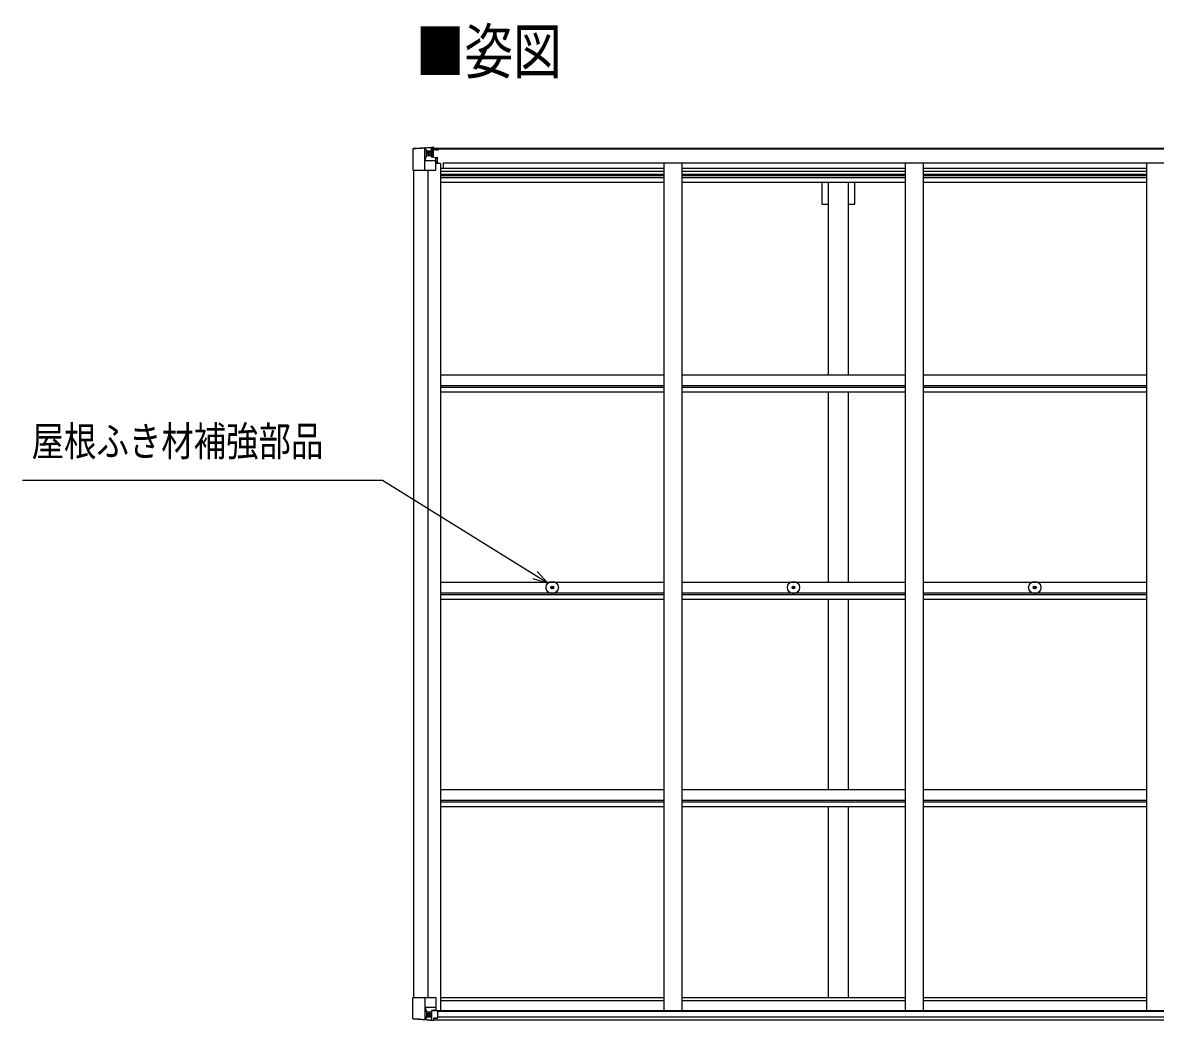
# Model space of a CAD drawing. Units: millimetres, scale not verified. Extents: x -10512 to 10512, y -7425 to 7425.
# Drawn here: x -4518 to -1372, y 799 to 3571 of the extents above; entities that cross this region are included whole.
import ezdxf
from ezdxf.enums import TextEntityAlignment as Align

# ---------------------------------------------------------------- set-up
doc = ezdxf.new("R2010")
doc.units = ezdxf.units.MM
doc.header["$LTSCALE"] = 40
for name, color, linetype in [('0-2_USER1', 3, 'Continuous'), ('0-4_YKK_13', 4, 'Continuous'), ('0-5_YKK_A1', 4, 'Continuous'), ('0-6_YKK_D', 6, 'Continuous')]:
    doc.layers.add(name, color=color, linetype=linetype)
doc.styles.add('ＭＳ ゴシック', font='')
doc.styles.get('ＭＳ ゴシック').set_extended_font_data('MS Gothic')

msp = doc.modelspace()

# ---------------------------------------------------------------- linework, layer by layer
at = {"layer": '0-4_YKK_13'}
for p, q in [((-3434.45, 3220.21), (-3434.45, 3220.18)), ((-3433.51, 3221.22), (-3433.51, 3221.22)), ((-3433.51, 3221.17), (-3433.51, 3221.21)), ((-3394.54, 3223.68), (-3432.47, 3221.13)), ((-3401.61, 3222.24), (-3401.61, 3222.17)), ((-3401.61, 3161.58), (-3401.61, 3222.17)), ((-3397.64, 3218.79), (-3400.37, 3222.46)), ((-3396.78, 3215.29), (-3394.45, 3215.34)), ((-3396.78, 3201.81), (-3396.78, 3215.29)), ((-3382.45, 3224.47), (-3394.45, 3223.69)), ((-3394.45, 3215.34), (-3382.45, 3215.34)), ((-3383.45, 3215.34), (-3382.45, 3215.34)), ((-3375.95, 3224.98), (-3382.45, 3224.58)), ((-3382.45, 3198.49), (-3382.45, 3224.58)), ((-3382.45, 3223.7), (-3375.95, 3224.1)), ((-3380.95, 3218.88), (-3382.45, 3218.88)), ((-3380.95, 3215.34), (-3382.45, 3215.34)), ((-3375.95, 3223.17), (-3380.95, 3223.08)), ((-3380.45, 3218.52), (-3380.95, 3218.52)), ((-3376.95, 3213.59), (-3380.95, 3213.59)), ((-3380.84, 3217.22), (-3376.95, 3217.22)), ((-3380.46, 3217.42), (-3380.46, 3217.59)), ((-3380.46, 3217.59), (-3380.45, 3217.59)), ((-3380.45, 3219.54), (-3380.45, 3217.59)), ((-3372.45, 3219.54), (-3380.45, 3219.54)), ((-3372.45, 3219.52), (-3380.45, 3219.52)), ((-3370.45, 3217.67), (-3380.45, 3217.59)), ((-3376.95, 3197.48), (-3376.95, 3217.45)), ((-3375.95, 3224.1), (-3375.95, 3224.98)), ((-3375.95, 3223.58), (-3375.95, 3224.1)), ((-3375.95, 3223.58), (-3375.95, 3223.17)), ((-3375.95, 3223.17), (-3375.95, 3222.35)), ((-3370.95, 3222.78), (-3370.95, 3222.35)), ((-3370.65, 3222.78), (-3370.95, 3222.78)), ((-3370.65, 3222.78), (-3368.96, 3222.35)), ((-3370.45, 3219.28), (-3365.45, 3219.28)), ((-3370.45, 3217.67), (-3370.45, 3219.28)), ((-3365.45, 3220.21), (-3365.45, 3219.28)), ((-3365.45, 3219.28), (-3364.45, 3219.28)), ((-3364.45, 3219.28), (-3364.45, 3220.21)), ((-3364.45, 3219.28), (-3364.45, 3217.72)), ((-3364.45, 3217.6), (-3364.45, 3217.72)), ((-3401.06, 3188.46), (-3396.92, 3200.55)), ((-3401.06, 3188.46), (-3394.45, 3188.25)), ((-3394.45, 3201.78), (-3396.78, 3201.81)), ((-3394.45, 3201.78), (-3382.45, 3201.78)), ((-3394.45, 3201.78), (-3394.45, 3201.78)), ((-3394.45, 3188.25), (-3370.45, 3188.25)), ((-3388.97, 3208.14), (-3388.97, 3207.18)), ((-3380.95, 3201.78), (-3382.45, 3201.78)), ((-3381.62, 3198.23), (-3371.28, 3196.57)), ((-3381.62, 3197.59), (-3381.62, 3198.23)), ((-3371.28, 3195.94), (-3381.62, 3197.59)), ((-3376.95, 3205.38), (-3380.95, 3205.38)), ((-3371.28, 3196.57), (-3371.28, 3195.94)), ((-3371, 3196.5), (-3366.95, 3196.46)), ((-3370.45, 3162.58), (-3370.45, 3195.68)), ((-3365.95, 3184.58), (-3370.45, 3184.58)), ((-3365.95, 3196.45), (-3366.95, 3196.46)), ((-3366.95, 3194.73), (-3365.95, 3194.73)), ((-3365.95, 3180.24), (-3365.95, 3196.45)), ((-3401.61, 3161.58), (-3371.45, 3161.58)), ((-3049.71, 2001.98), (-3048.6, 2002)), ((-3049.71, 2000.98), (-3048.6, 2000.96)), ((-3048.6, 2002), (-3048.09, 2002.1)), ((-3048.6, 2000.96), (-3048.09, 2000.86)), ((-3047.99, 2002.62), (-3048.09, 2002.1)), ((-3047.99, 2000.35), (-3048.09, 2000.86)), ((-3047.97, 2003.73), (-3047.99, 2002.62)), ((-3047.97, 1999.24), (-3047.99, 2000.35)), ((-3046.97, 2003.73), (-3046.95, 2002.62)), ((-3046.97, 1999.24), (-3046.95, 2000.35)), ((-3046.95, 2002.62), (-3046.85, 2002.1)), ((-3046.95, 2000.35), (-3046.85, 2000.86)), ((-3046.33, 2002), (-3046.85, 2002.1)), ((-3046.33, 2000.96), (-3046.85, 2000.86)), ((-3045.22, 2001.98), (-3046.33, 2002)), ((-3045.22, 2000.98), (-3046.33, 2000.96)), ((-2379.71, 2001.98), (-2378.6, 2002)), ((-2379.71, 2000.98), (-2378.6, 2000.96)), ((-2378.6, 2002), (-2378.09, 2002.1)), ((-2378.6, 2000.96), (-2378.09, 2000.86)), ((-2377.99, 2002.62), (-2378.09, 2002.1)), ((-2377.99, 2000.35), (-2378.09, 2000.86)), ((-2377.97, 2003.73), (-2377.99, 2002.62)), ((-2377.97, 1999.24), (-2377.99, 2000.35)), ((-2376.97, 2003.73), (-2376.95, 2002.62)), ((-2376.97, 1999.24), (-2376.95, 2000.35)), ((-2376.95, 2002.62), (-2376.85, 2002.1)), ((-2376.95, 2000.35), (-2376.85, 2000.86)), ((-2376.33, 2002), (-2376.85, 2002.1)), ((-2376.33, 2000.96), (-2376.85, 2000.86)), ((-2375.22, 2001.98), (-2376.33, 2002)), ((-2375.22, 2000.98), (-2376.33, 2000.96)), ((-1709.71, 2001.98), (-1708.6, 2002)), ((-1709.71, 2000.98), (-1708.6, 2000.96)), ((-1708.6, 2002), (-1708.09, 2002.1)), ((-1708.6, 2000.96), (-1708.09, 2000.86)), ((-1707.99, 2002.62), (-1708.09, 2002.1)), ((-1707.99, 2000.35), (-1708.09, 2000.86)), ((-1707.97, 2003.73), (-1707.99, 2002.62)), ((-1707.97, 1999.24), (-1707.99, 2000.35)), ((-1706.97, 2003.73), (-1706.95, 2002.62)), ((-1706.97, 1999.24), (-1706.95, 2000.35)), ((-1706.95, 2002.62), (-1706.85, 2002.1)), ((-1706.95, 2000.35), (-1706.85, 2000.86)), ((-1706.33, 2002), (-1706.85, 2002.1)), ((-1706.33, 2000.96), (-1706.85, 2000.86)), ((-1705.22, 2001.98), (-1706.33, 2002)), ((-1705.22, 2000.98), (-1706.33, 2000.96)), ((-3434.45, 862.28), (-3371.45, 862.28)), ((-3434.45, 803.9), (-3434.45, 862.28)), ((-3401.61, 862.28), (-3401.61, 801.69)), ((-3370.45, 861.28), (-3370.45, 828.18)), ((-3401.06, 835.39), (-3394.45, 835.61)), ((-3401.06, 835.39), (-3396.92, 823.31)), ((-3394.45, 822.08), (-3396.78, 822.05)), ((-3396.78, 822.05), (-3396.78, 808.57)), ((-3394.45, 835.61), (-3370.45, 835.61)), ((-3394.45, 822.08), (-3394.45, 822.08)), ((-3382.45, 822.08), (-3394.45, 822.08)), ((-3382.45, 826.06), (-3375.95, 826.06)), ((-3382.45, 826.06), (-3382.45, 799.28)), ((-3371.28, 827.92), (-3381.62, 826.27)), ((-3381.62, 826.27), (-3381.62, 826.06)), ((-3378.93, 826.06), (-3371.28, 827.29)), ((-3375.95, 826.06), (-3366.95, 826.03)), ((-3371.28, 827.29), (-3371.28, 827.92)), ((-3365.95, 825.12), (-3365.95, 804.97)), ((-3433.51, 802.94), (-3433.51, 802.89)), ((-3394.54, 800.18), (-3432.46, 802.98)), ((-3401.61, 801.62), (-3401.61, 801.69)), ((-3397.64, 805.07), (-3400.37, 801.4)), ((-3396.78, 808.57), (-3394.45, 808.52)), ((-3394.45, 808.52), (-3382.45, 808.52)), ((-3382.45, 799.39), (-3394.45, 800.17)), ((-3389.93, 815.72), (-3389.93, 816.68)), ((-3375.95, 798.88), (-3375.95, 804.82)), ((-3366.95, 804.25), (-3375.95, 804.2))]:
    msp.add_line(p, q, dxfattribs=at)
for points in [[(-3434.45, 3220.18), (-3434.45, 3161.58), (-3401.61, 3161.58)], [(-3433.51, 3221.22), (-3394.45, 3223.85), (-3382.45, 3224.58)], [(-3390.89, 3209.1), (-3391.85, 3209.1), (-3391.85, 3210.06), (-3390.89, 3210.06)], [(-3389.93, 3211.02), (-3389.93, 3211.98), (-3388.97, 3211.98), (-3388.97, 3211.02)], [(-3388.01, 3210.06), (-3387.05, 3210.06), (-3387.05, 3209.1), (-3388.01, 3209.1)], [(-3375.95, 3223.58), (-3380.95, 3223.58), (-3380.95, 3198.12)], [(-3365.45, 3217.55), (-3380.45, 3217.42), (-3380.46, 3217.42)], [(-3380.45, 3218.52), (-3372.45, 3218.52), (-3372.45, 3220.21)], [(-3370.45, 3217.67), (-3370.45, 3217.66), (-3364.45, 3217.72)], [(-3388.97, 3207.18), (-3389.93, 3207.18), (-3389.93, 3208.14)], [(-3366.95, 3196.46), (-3366.95, 3194.73), (-3370.45, 3194.71)], [(-3433.51, 802.89), (-3394.45, 800.01), (-3375.95, 798.88)], [(-3390.89, 813.8), (-3391.85, 813.8), (-3391.85, 814.76), (-3390.89, 814.76)], [(-3389.93, 816.68), (-3388.97, 816.68), (-3388.97, 815.72)], [(-3388.97, 812.84), (-3388.97, 811.88), (-3389.93, 811.88), (-3389.93, 812.84)], [(-3388.01, 814.76), (-3387.05, 814.76), (-3387.05, 813.8), (-3388.01, 813.8)], [(-3365.95, 804.97), (-3365.96, 804.86), (-3375.95, 804.82)]]:
    msp.add_lwpolyline(points, dxfattribs=at)
for centre, radius in [((-3389.45, 3209.58), 5.3), ((-3047.47, 2001.48), 17), ((-2377.47, 2001.48), 17), ((-1707.47, 2001.48), 17), ((-3047.47, 2001.48), 4), ((-2377.47, 2001.48), 4), ((-1707.47, 2001.48), 4), ((-3389.45, 814.28), 5.3)]:
    msp.add_circle(centre, radius, dxfattribs=at)
for centre, radius, start, end in [((-3433.45, 3220.22), 1, 93.50017, 180.00079), ((-3433.45, 3220.21), 0.999, 93.4424, 179.95083), ((-3433.45, 3220.17), 0.999, 93.4424, 179.95083), ((-3919.87, 10620), 7414.9, 273.76893, 274.01132), ((-3400.32, 3222.29), 1.28, 131.17831, 182.45895), ((-3390.89, 3211.02), 0.96, 270, 0), ((-3390.89, 3208.14), 0.96, 0, 90), ((-3388.01, 3211.02), 0.96, 180, 270), ((-3388.01, 3208.14), 0.96, 90, 180), ((-3380.45, 3220.04), 0.5, 179.99802, 269.99691), ((-3380.45, 3220.02), 0.5, 180.00109, 270.00109), ((-3380.45, 3217.09), 0.5, 90.52895, 180.04464), ((-3380.44, 3216.91), 0.513, 91.88028, 181.04707), ((-3365.31, 3225.24), 7.69, 268.96999, 276.43426), ((-3381.51, 3199.16), 0.937, 182.32209, 263.26766), ((-3381.51, 3198.52), 0.937, 182.32209, 263.26766), ((-3371.39, 3195.64), 0.937, 2.32209, 83.26766), ((-3371.39, 3195.01), 0.937, 2.32209, 83.26766), ((-3371.45, 3162.58), 1, 270, 0), ((-3047.47, 2001.48), 2.3, 167.44414, 192.55586), ((-3047.47, 2001.48), 2.3, 77.44414, 102.55586), ((-3047.47, 2001.48), 2.3, 257.44414, 282.55586), ((-3047.47, 2001.48), 2.3, 347.44414, 12.55586), ((-2377.47, 2001.48), 2.3, 167.44414, 192.55586), ((-2377.47, 2001.48), 2.3, 77.44414, 102.55586), ((-2377.47, 2001.48), 2.3, 257.44414, 282.55586), ((-2377.47, 2001.48), 2.3, 347.44414, 12.55586), ((-1707.47, 2001.48), 2.3, 167.44414, 192.55586), ((-1707.47, 2001.48), 2.3, 77.44414, 102.55586), ((-1707.47, 2001.48), 2.3, 257.44414, 282.55586), ((-1707.47, 2001.48), 2.3, 347.44414, 12.55586), ((-3371.45, 861.28), 1, 0, 90), ((-3381.51, 825.34), 0.937, 96.73234, 129.06602), ((-3371.39, 828.85), 0.937, 276.73234, 357.67791), ((-3371.39, 828.22), 0.937, 276.73234, 357.67791), ((-3433.45, 803.94), 0.999, 180.04917, 266.5576), ((-3433.45, 803.9), 0.999, 180.04917, 266.5576), ((-3433.45, 803.89), 1, 179.99921, 266.49983), ((-3979.22, -6600.24), 7423.38, 85.53388, 85.77613), ((-3400.32, 801.57), 1.28, 177.54105, 228.82169), ((-3390.89, 815.72), 0.96, 270, 0), ((-3390.89, 812.84), 0.96, 0, 90), ((-3388.01, 815.72), 0.96, 180, 270), ((-3388.01, 812.84), 0.96, 90, 180)]:
    msp.add_arc(centre, radius, start, end, dxfattribs=at)
for centre, major_axis, ratio, start_param, end_param in [((-3232.51, 3233.53), (201, 12.36), 0.060933, 3.1373463, 3.1378449), ((-3431.51, 3221.29), (2, 0.12), 0.060933, 3.1378449, 4.2119296), ((-3401.32, 3220.28), (-0.02, 3), 0.466854, 5.5234897, 6.1575023), ((-3399.65, 3215.2), (0.03, 5), 0.573921, 4.7320603, 5.5159136), ((-3476.2, 3215.34), (81.75, 0), 0.061163, 0, 0.0007725), ((-3400.34, 3190.81), (0.85, 2.32), 0.403757, 2.3087461, 3.2744049), ((-3398.19, 3201.83), (0, 3), 0.468246, 4.2703918, 4.7058971), ((-3400.34, 833.05), (0.85, -2.32), 0.403757, 3.0087805, 3.9744392), ((-3398.19, 822.02), (0, -3), 0.468246, 1.5772882, 2.0127935), ((-3366.95, 825.12), (1, -0.021), 0.906239, 0.0187047, 1.589501), ((-3431.51, 802.82), (2, -0.12), 0.060933, 2.0712557, 3.1453404), ((-3232.51, 790.58), (201, -12.36), 0.060933, 3.1453404, 3.145839), ((-3401.32, 803.58), (-0.02, -3), 0.466854, 0.125683, 0.7596956), ((-3399.65, 808.65), (0.03, -5), 0.573921, 0.7672717, 1.551125), ((-3476.2, 808.52), (81.75, 0), 0.061163, 6.2824128, 6.2831853), ((-3366.95, 804.96), (1, 0.012), 0.707053, 4.7036637, 6.124411)]:
    msp.add_ellipse(centre, major_axis=major_axis, ratio=ratio, start_param=start_param, end_param=end_param, dxfattribs=at)
at = {"layer": '0-5_YKK_A1'}
for p, q in [((-3380.95, 3222.35), (1976.05, 3222.35)), ((-3380.95, 3220.21), (1976.05, 3220.21)), ((-3357.45, 3180.24), (-3370.45, 3180.24)), ((-3357.45, 3180.24), (-3357.45, 826.26)), ((-3349.95, 3166.55), (-3349.95, 3182.07)), ((-3349.95, 3182.07), (1945.05, 3182.07)), ((-2737.45, 3182.05), (-2737.45, 826.26)), ((-2687.45, 3182.05), (-2687.45, 826.26)), ((-2067.45, 3182.05), (-2067.45, 826.26)), ((-2017.45, 3182.05), (-2017.45, 826.26)), ((-1397.45, 3182.05), (-1397.45, 826.26)), ((-3432.45, 3161.58), (-3432.45, 862.28)), ((-3392.75, 3161.58), (-3392.75, 862.28)), ((-3357.45, 3166.55), (-2737.45, 3166.55)), ((-3357.45, 3158.16), (-2737.45, 3158.16)), ((-3357.45, 3149.96), (-2737.45, 3149.96)), ((-3357.45, 3146.03), (-2737.45, 3146.03)), ((-2687.45, 3166.55), (-2067.45, 3166.55)), ((-2687.45, 3158.16), (-2067.45, 3158.16)), ((-2687.45, 3149.96), (-2067.45, 3149.96)), ((-2687.45, 3146.03), (-2067.45, 3146.03)), ((-2017.45, 3166.55), (-1397.45, 3166.55)), ((-2017.45, 3158.16), (-1397.45, 3158.16)), ((-2017.45, 3149.96), (-1397.45, 3149.96)), ((-2017.45, 3146.03), (-1397.45, 3146.03)), ((-3357.45, 3140.95), (-2737.45, 3140.95)), ((-3357.45, 3127.94), (-2737.45, 3127.94)), ((-2687.45, 3140.95), (-2067.45, 3140.95)), ((-2687.45, 3127.94), (-2067.45, 3127.94)), ((-2297.65, 3066.35), (-2297.65, 3127.94)), ((-2279.95, 2592.21), (-2279.95, 3127.94)), ((-2224.95, 2592.21), (-2224.95, 3127.94)), ((-2207.25, 3066.35), (-2207.25, 3127.94)), ((-2017.45, 3140.95), (-1397.45, 3140.95)), ((-2017.45, 3127.94), (-1397.45, 3127.94)), ((-2297.65, 3066.35), (-2279.95, 3066.35)), ((-2224.95, 3066.35), (-2207.25, 3066.35)), ((-3357.45, 2592.21), (-2737.48, 2592.21)), ((-2687.45, 2592.21), (-2067.48, 2592.21)), ((-2017.45, 2592.21), (-1397.48, 2592.21)), ((-3357.45, 2562.47), (-2737.48, 2562.47)), ((-3357.45, 2557.92), (-2737.48, 2557.92)), ((-2687.45, 2562.47), (-2067.48, 2562.47)), ((-2687.45, 2557.92), (-2067.48, 2557.92)), ((-2017.45, 2562.47), (-1397.48, 2562.47)), ((-2017.45, 2557.92), (-1397.48, 2557.92)), ((-3357.45, 2544.91), (-2737.48, 2544.91)), ((-2687.45, 2544.91), (-2067.48, 2544.91)), ((-2279.95, 2016), (-2279.95, 2544.91)), ((-2224.95, 2016), (-2224.95, 2544.91)), ((-2017.45, 2544.91), (-1397.48, 2544.91)), ((-3357.45, 2016.13), (-2737.48, 2016.13)), ((-2687.45, 2016.13), (-2067.48, 2016.13)), ((-2017.45, 2016.13), (-1397.48, 2016.13)), ((-3357.45, 1986.39), (-2737.48, 1986.39)), ((-2687.45, 1986.39), (-2067.48, 1986.39)), ((-2017.45, 1986.39), (-1397.48, 1986.39)), ((-3357.45, 1981.85), (-2737.48, 1981.85)), ((-3357.45, 1968.83), (-2737.48, 1968.83)), ((-2687.45, 1981.85), (-2067.48, 1981.85)), ((-2687.45, 1968.83), (-2067.48, 1968.83)), ((-2279.95, 1439.93), (-2279.95, 1967.64)), ((-2224.95, 1439.93), (-2224.95, 1967.64)), ((-2017.45, 1981.85), (-1397.48, 1981.85)), ((-2017.45, 1968.83), (-1397.48, 1968.83)), ((-3357.45, 1440.05), (-2737.48, 1440.05)), ((-2687.45, 1440.05), (-2067.48, 1440.05)), ((-2017.45, 1440.05), (-1397.48, 1440.05)), ((-3357.45, 1410.32), (-2737.48, 1410.32)), ((-3357.45, 1405.77), (-2737.48, 1405.77)), ((-3357.45, 1392.76), (-2737.48, 1392.76)), ((-2687.45, 1410.32), (-2067.48, 1410.32)), ((-2687.45, 1405.77), (-2067.48, 1405.77)), ((-2687.45, 1392.76), (-2067.48, 1392.76)), ((-2279.95, 862.43), (-2279.95, 1391.56)), ((-2224.95, 862.43), (-2224.95, 1391.56)), ((-2017.45, 1410.32), (-1397.48, 1410.32)), ((-2017.45, 1405.77), (-1397.48, 1405.77)), ((-2017.45, 1392.76), (-1397.48, 1392.76)), ((-3357.45, 862.43), (-2737.45, 862.43)), ((-3357.45, 854.08), (-2737.45, 854.08)), ((-2687.45, 862.43), (-2067.45, 862.43)), ((-2687.45, 854.08), (-2067.45, 854.08)), ((-2017.45, 862.43), (-1397.45, 862.43)), ((-2017.45, 854.08), (-1397.45, 854.08)), ((-3377.72, 826.26), (1972.81, 826.26)), ((-3365.95, 823.99), (1961.05, 823.99)), ((-3375.95, 800.48), (1971.05, 800.48)), ((-3365.95, 808.38), (1961.05, 808.38))]:
    msp.add_line(p, q, dxfattribs=at)
at = {"layer": '0-6_YKK_D'}
for points in [[(-3059.3, 2013.69), (-3095.42, 2036.09), (-3519, 2298.66), (-4518.4, 2298.66)], [(-3101.42, 2026.41), (-3059.3, 2013.69), (-3089.42, 2045.76)]]:
    msp.add_lwpolyline(points, dxfattribs=at)

# ---------------------------------------------------------------- texts
at = {"layer": '0-2_USER1', "style": 'ＭＳ ゴシック', "width": 0.8}
msp.add_text('■姿図', height=123.8, dxfattribs=at).set_placement((-3426.51, 3392.2), align=Align.BOTTOM_LEFT)
at = {"layer": '0-6_YKK_D', "style": 'ＭＳ ゴシック', "width": 0.8}
msp.add_text('屋根ふき材補強部品', height=82.48, dxfattribs=at).set_placement((-4493.43, 2342.09), align=Align.BOTTOM_LEFT)

doc.saveas('drawing.dxf')
